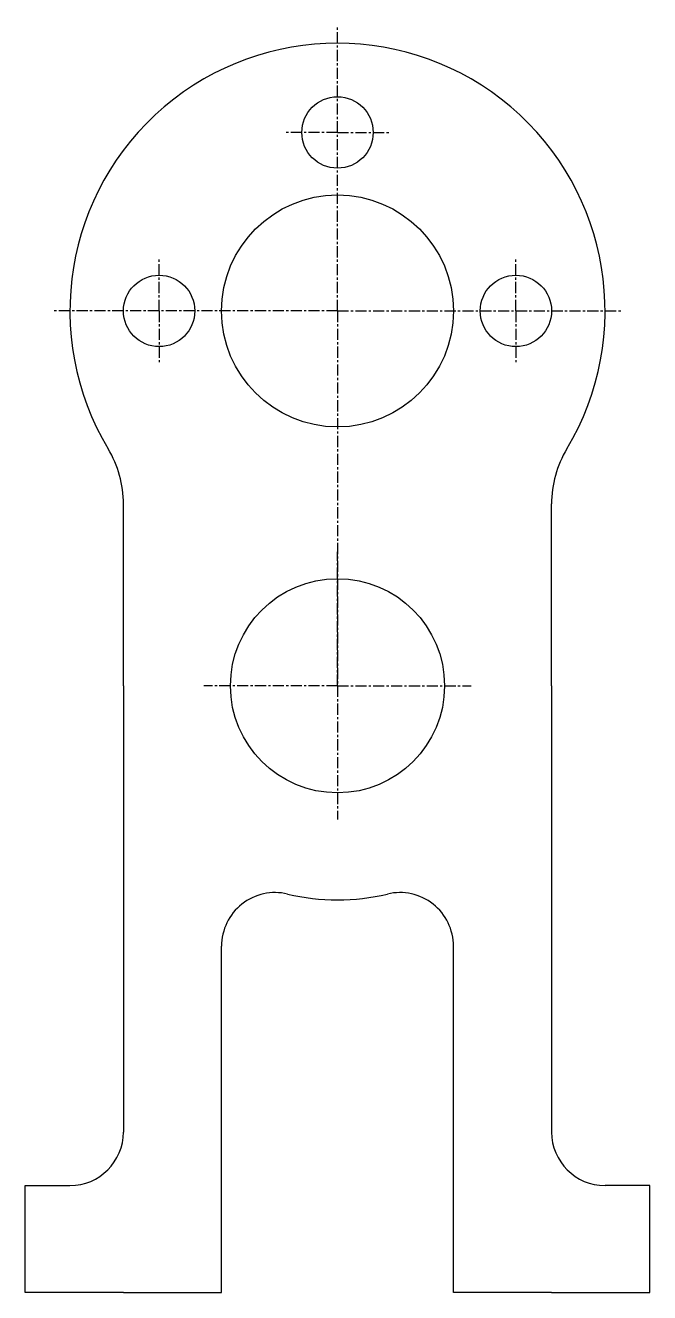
# Model space of a CAD drawing. Header units: inches. Extents: x -35 to 35, y -68 to 74.
import ezdxf

# ---------------------------------------------------------------- set-up
doc = ezdxf.new("R2010")
doc.units = ezdxf.units.IN
doc.header["$MEASUREMENT"] = 0
doc.linetypes.add('CENTER', pattern=[2, 1.25, -0.25, 0.25, -0.25])
doc.layers.add('Layer1', color=7, linetype='Continuous', lineweight=30)
doc.layers.add('Layer2', color=84, linetype='CENTER')

msp = doc.modelspace()

# ---------------------------------------------------------------- linework, layer by layer
at = {"layer": 'Layer1'}
for p, q in [((-24, 0), (-24, 20.37)), ((24, 0), (24, 20.37)), ((-24, 0), (-24, -50)), ((24, 0), (24, -50)), ((-13, -68), (-13, -29.17)), ((13, -68), (13, -29.17)), ((-35, -68), (-35, -56)), ((-35, -56), (-30, -56)), ((35, -56), (30, -56)), ((35, -68), (35, -56)), ((-24, -68), (-35, -68)), ((-24, -68), (-13, -68)), ((24, -68), (13, -68)), ((24, -68), (35, -68))]:
    msp.add_line(p, q, dxfattribs=at)
for centre, radius in [((0, 62), 4), ((0, 42), 13), ((-20, 42), 4), ((20, 42), 4), ((0, 0), 12)]:
    msp.add_circle(centre, radius, dxfattribs=at)
for centre, radius, start, end in [((0, 42), 30, 328.9973, 211.0027), ((-36, 20.37), 12, 0, 31.0027), ((36, 20.37), 12, 148.9973, 180), ((-7, -29.17), 6, 76.5066, 180), ((0, 0), 24, 256.5066, 283.4934), ((7, -29.17), 6, 0, 103.4934), ((-30, -50), 6, 270, 0), ((30, -50), 6, 180, 270)]:
    msp.add_arc(centre, radius, start, end, dxfattribs=at)
at = {"layer": 'Layer2'}
for p, q in [((0, 42), (0, 74)), ((0, 62), (-6, 62)), ((0, 62), (6, 62)), ((-20, 42), (-20, 48)), ((20, 42), (20, 48)), ((0, 42), (-32, 42)), ((-20, 42), (-20, 36)), ((0, 42), (32, 42)), ((0, 42), (0, 0)), ((20, 42), (20, 36)), ((0, 0), (0, 15)), ((0, 0), (-15, 0)), ((0, 0), (15, 0)), ((0, 0), (0, -15))]:
    msp.add_line(p, q, dxfattribs=at)

doc.saveas('drawing.dxf')
